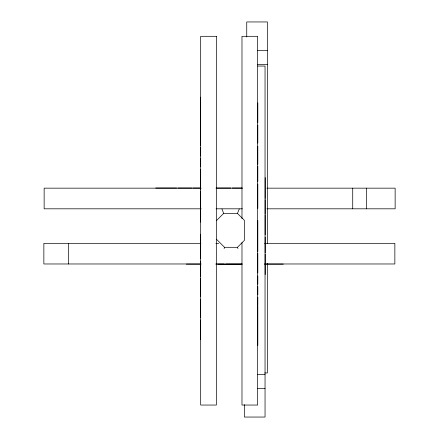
<?xml version="1.0" encoding="UTF-8"?>
<svg xmlns="http://www.w3.org/2000/svg" width="439" height="439" viewBox="0 0 439 439"><rect width="100%" height="100%" fill="white"/><g stroke="black" fill="none" stroke-linecap="round" stroke-linejoin="round"><path stroke-width="0.66" d="M224.093 248.562L224.527 247.311L216.378 239.162M216.378 220.68L223.671 213.387L237.45 213.387L239.282 208.991M224.527 247.311L237.45 247.311L244.397 240.358L244.397 220.334L237.45 213.387M257.397 50.496L267.389 50.496M257.397 64.374L267.389 64.374M257.72 66.048L265.046 66.048L265.046 417.05L244.397 417.05L244.397 404.654M155.691 188.013L176.599 188.013M177.757 188.013L192.079 188.013M192.968 188.013L200.711 188.013M216.147 188.013L230.974 188.013M232.242 188.013L242.257 188.013M201.172 188.161L44.141 188.161L44.141 208.81L201.172 208.81M216.037 188.161L242.317 188.161M266.863 188.161L395.144 188.161L395.144 208.81L266.912 208.81M216.092 208.81L242.416 208.81M200.875 243.332L43.856 243.332L43.856 263.976L201.144 263.976M215.884 243.332L218.737 243.332M264.624 243.332L394.859 243.332L394.859 263.976L264.624 263.976M215.884 263.976L242.158 263.976M186.35 264.124L200.826 264.124M215.95 264.124L223.928 264.124M226.047 264.124L242.147 264.124M264.75 264.124L283.309 264.124M218.66 264.267L241.79 264.267M264.722 372.952L267.389 372.952L267.389 263.279M257.72 374.626L265.046 374.626M257.72 388.504L265.046 388.504M237.45 247.311L237.971 248.562M221.925 208.991L223.671 213.387M366.598 188.161L366.598 208.81M352.72 188.161L352.72 208.81M267.389 243.535L267.389 21.95L246.74 21.95L246.74 36.958M265.194 177.597L265.194 198.505M265.194 199.663L265.194 213.985M265.194 214.874L265.194 234.86M265.194 236.978L265.194 252.88M265.194 254.148L265.194 274.556M257.819 102.874L257.819 122.563M257.819 125.104L257.819 143.114M257.819 146.28L257.819 164.29M257.819 166.205L257.819 181.439M257.819 184.018L257.819 208.36M257.819 220.471L257.819 251.492M257.819 253.325L257.819 272.976M257.819 275.906L257.819 284.231M257.819 286.535L257.819 294.854M257.819 297.121L257.819 305.401M257.819 306.224L257.819 345.411M241.982 218.622L241.982 36.311L257.671 36.311L257.671 405.043L241.982 405.043L241.982 242.608M200.535 97.151L200.535 136.331M200.535 137.155L200.535 145.435M200.535 147.702L200.535 156.026M200.535 158.331L200.535 166.65M200.535 169.58L200.535 189.231M200.535 191.069L200.535 222.085M200.535 234.196L200.535 258.538M200.535 261.117L200.535 276.351M200.535 278.266L200.535 296.276M200.535 299.442L200.535 317.452M200.535 319.993L200.535 339.682M68.583 243.332L68.583 263.976M216.378 36.311L200.683 36.311L200.683 405.043L216.378 405.043L216.378 36.311"/></g></svg>
